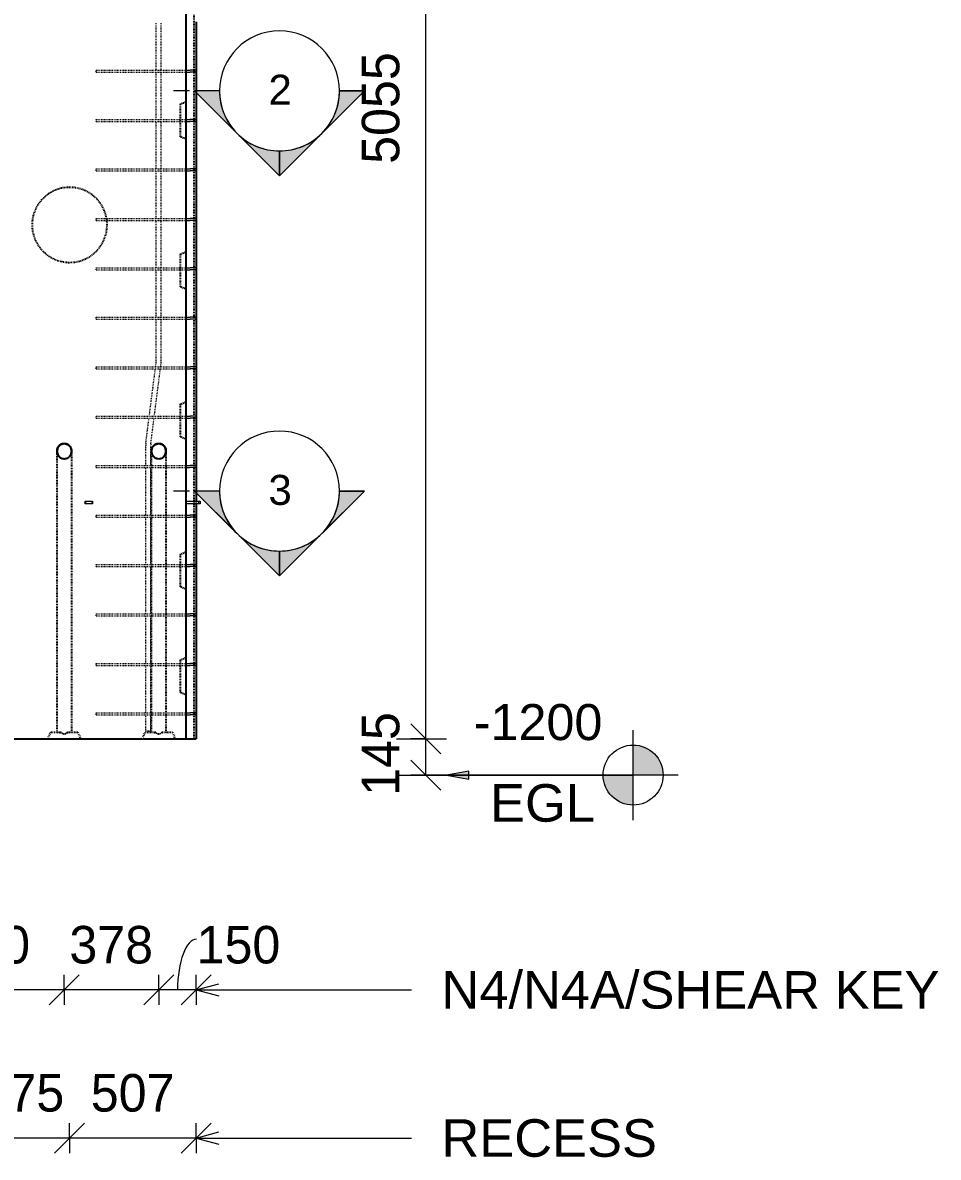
# Model space of a CAD drawing. Header units: millimetres. Extents: x 3013 to 24293, y -3068 to 13086.
# Drawn here: x 11624 to 15285, y -3068 to 1468 of the extents above; entities that cross this region are included whole.
import ezdxf

# ---------------------------------------------------------------- set-up
doc = ezdxf.new("R2010")
doc.units = ezdxf.units.MM
doc.linetypes.add('Dash', pattern=[6.36, 3.18, -3.18])
for name, color, linetype, lineweight in [('A-ANNO-DIMS', 211, 'Continuous', 9), ('A-ANNO-DIMS-60', 211, 'Continuous', 9), ('A-DETL-MBND', 5, 'Continuous', 18), ('A-GENM', 13, 'Continuous', 18), ('A-WALL', 113, 'Continuous', 25), ('A-WALL-HDLN', 110, 'Dash', 25), ('G-ANNO-DIMS', 111, 'Continuous', 9), ('G-ANNO-SYMB', 111, 'Continuous', 9), ('G-ANNO-TEXT', 231, 'Continuous', 9), ('S-RBAR', 171, 'Continuous', 18)]:
    doc.layers.add(name, color=color, linetype=linetype, lineweight=lineweight)
doc.styles.add('Arial', font='arial.ttf', dxfattribs={"height": 120})
doc.styles.add('Arial_1', font='arial.ttf', dxfattribs={"height": 150})
doc.styles.add('Arial_2', font='arial.ttf', dxfattribs={"height": 144})
doc.styles.add('Nirmala UI Semilight', font='NirmalaS.ttf', dxfattribs={"height": 150})
doc.dimstyles.new('Arrow_Filled_-_2_5_NI_UI', dxfattribs={"dimscale": 304.8, "dimtxt": 157.104592, "dimasz": 0.393701, "dimexe": 0.19685, "dimexo": 0.0625, "dimgap": 0.19685, "dimtad": 1, "dimdec": 4, "dimzin": 0, "dimdsep": 46, "dimtxsty": 'Nirmala UI Semilight', "dimblk1": 'OBLIQUE', "dimblk2": 'OBLIQUE', "dimsah": 1, "dimcen": 0.09, "dimazin": 0, "dimtfac": 1, "dimtdec": 4, "dimtix": 1, "dimtmove": 0, "dimatfit": 3, "dimfxl": 0.19685, "dimfxlon": 1, "dimtvp": 1, "dimtolj": 1, "dimtzin": 0, "dimarcsym": 2})
doc.dimstyles.new('Arrow_Filled_-_2_5_NI_UI_1', dxfattribs={"dimscale": 304.8, "dimtxt": 157.104592, "dimasz": 0.393701, "dimexe": 0.19685, "dimexo": 0.0625, "dimgap": 0.19685, "dimtad": 1, "dimdec": 4, "dimzin": 0, "dimdsep": 46, "dimtxsty": 'Nirmala UI Semilight', "dimblk1": 'OBLIQUE', "dimblk2": 'OBLIQUE', "dimsah": 1, "dimcen": 0.09, "dimazin": 0, "dimtfac": 1, "dimtdec": 4, "dimtix": 1, "dimtmove": 1, "dimatfit": 3, "dimfxl": 0.19685, "dimfxlon": 1, "dimtvp": 1, "dimtolj": 1, "dimtzin": 0, "dimarcsym": 2})

# ---------------------------------------------------------------- blocks, each defined once
blk = doc.blocks.new('RR spread anchor face based - RR-SA-2_5-200-1726821-Elevation Front')
at = {"layer": 'A-GENM'}
for p, q in [((11873.6, 6760), (11876.1, 6760)), ((11873.6, 6750), (11873.6, 6760)), ((11876.1, 6760), (11901.1, 6760)), ((11876.1, 6760), (11876.1, 6750)), ((11901.1, 6760), (11903.6, 6760)), ((11901.1, 6760), (11901.1, 6750)), ((11903.6, 6760), (11903.6, 6750)), ((11876.1, 6750), (11873.6, 6750)), ((11901.1, 6750), (11876.1, 6750)), ((11903.6, 6750), (11901.1, 6750))]:
    blk.add_line(p, q, dxfattribs=at)
blk = doc.blocks.new('RR spread anchor face based - RR-SA-3_0-200-1726827-Elevation Front')
at = {"layer": 'A-GENM'}
for p, q in [((12278.6, 6760), (12328.6, 6760)), ((12328.6, 6760), (12333.6, 6760)), ((12328.6, 6750), (12328.6, 6760)), ((12333.6, 6760), (12333.6, 6750)), ((12328.6, 6750), (12278.6, 6750)), ((12333.6, 6750), (12328.6, 6750))]:
    blk.add_line(p, q, dxfattribs=at)
blk = doc.blocks.new('DIMBLOCK66-Elevation Front')
at = {"layer": 'A-ANNO-DIMS-60'}
for p, q in [((11811.9, -2991.4), (11871.9, -2931.4)), ((11811.9, -2991.4), (11811.9, -2931.4)), ((12318.6, -2991.4), (12378.6, -2931.4)), ((12318.6, -2991.4), (12318.6, -2931.4)), ((11811.9, -2991.4), (11751.9, -3051.4)), ((12318.6, -2991.4), (11811.9, -2991.4)), ((11811.9, -2991.4), (11811.9, -3051.4)), ((12318.6, -2991.4), (12258.6, -3051.4)), ((12318.6, -2991.4), (12318.6, -3051.4))]:
    blk.add_line(p, q, dxfattribs=at)
at = {"layer": 'A-ANNO-DIMS-60', "color": 0, "insert": (11896.7, -2735.6), "char_height": 150, "width": 404.473, "attachment_point": 1, "line_spacing_factor": 1.142579, "style": 'Nirmala UI Semilight'}
blk.add_mtext('507', dxfattribs=at)
blk = doc.blocks.new('_Oblique')
at = {"color": 0, "linetype": 'ByBlock', "lineweight": -2}
blk.add_line((-0.5, -0.5), (0.5, 0.5), dxfattribs=at)
blk = doc.blocks.new('DIMBLOCK67-Elevation Front')
at = {"layer": 'A-ANNO-DIMS-60'}
for p, q in [((11436.9, -2991.4), (11496.9, -2931.4)), ((11436.9, -2991.4), (11436.9, -2931.4)), ((11811.9, -2991.4), (11871.9, -2931.4)), ((11811.9, -2991.4), (11811.9, -2931.4)), ((11436.9, -2991.4), (11376.9, -3051.4)), ((11811.9, -2991.4), (11436.9, -2991.4)), ((11436.9, -2991.4), (11436.9, -3051.4)), ((11811.9, -2991.4), (11751.9, -3051.4)), ((11811.9, -2991.4), (11811.9, -3051.4))]:
    blk.add_line(p, q, dxfattribs=at)
at = {"layer": 'A-ANNO-DIMS-60', "color": 0, "insert": (11455.9, -2735.6), "char_height": 150, "width": 404.473, "attachment_point": 1, "line_spacing_factor": 1.142579, "style": 'Nirmala UI Semilight'}
blk.add_mtext('375', dxfattribs=at)
blk = doc.blocks.new('DIMBLOCK70-Elevation Front')
at = {"layer": 'A-ANNO-DIMS-60'}
for p, q in [((12168.6, -2399), (12228.6, -2339)), ((12168.6, -2399), (12168.6, -2339)), ((12318.6, -2399), (12378.6, -2339)), ((12318.6, -2399), (12318.6, -2339)), ((12168.6, -2399), (12108.6, -2459)), ((12318.6, -2399), (12168.6, -2399)), ((12168.6, -2399), (12168.6, -2459)), ((12318.6, -2399), (12258.6, -2459)), ((12318.6, -2399), (12318.6, -2459))]:
    blk.add_line(p, q, dxfattribs=at)
blk.add_ellipse((12319.8, -2399), major_axis=(0, 202.8), ratio=0.375653, start_param=0, end_param=1.570796, dxfattribs=at)
at = {"layer": 'A-ANNO-DIMS-60', "color": 0, "insert": (12319.8, -2143.3), "char_height": 150, "width": 370.196, "attachment_point": 1, "line_spacing_factor": 1.142579, "style": 'Nirmala UI Semilight'}
blk.add_mtext('150', dxfattribs=at)
blk = doc.blocks.new('DIMBLOCK71-Elevation Front')
at = {"layer": 'A-ANNO-DIMS-60'}
for p, q in [((11790.6, -2399), (11850.6, -2339)), ((11790.6, -2399), (11790.6, -2339)), ((12168.6, -2399), (12228.6, -2339)), ((12168.6, -2399), (12168.6, -2339)), ((11790.6, -2399), (11730.6, -2459)), ((12168.6, -2399), (11790.6, -2399)), ((11790.6, -2399), (11790.6, -2459)), ((12168.6, -2399), (12108.6, -2459)), ((12168.6, -2399), (12168.6, -2459))]:
    blk.add_line(p, q, dxfattribs=at)
at = {"layer": 'A-ANNO-DIMS-60', "color": 0, "insert": (11811, -2143.3), "char_height": 150, "width": 404.473, "attachment_point": 1, "line_spacing_factor": 1.142579, "style": 'Nirmala UI Semilight'}
blk.add_mtext('378', dxfattribs=at)
blk = doc.blocks.new('DIMBLOCK72-Elevation Front')
at = {"layer": 'A-ANNO-DIMS-60'}
for p, q in [((11190.6, -2399), (11250.6, -2339)), ((11190.6, -2399), (11190.6, -2339)), ((11790.6, -2399), (11850.6, -2339)), ((11790.6, -2399), (11790.6, -2339)), ((11190.6, -2399), (11130.6, -2459)), ((11790.6, -2399), (11190.6, -2399)), ((11190.6, -2399), (11190.6, -2459)), ((11790.6, -2399), (11730.6, -2459)), ((11790.6, -2399), (11790.6, -2459))]:
    blk.add_line(p, q, dxfattribs=at)
at = {"layer": 'A-ANNO-DIMS-60', "color": 0, "insert": (11319.2, -2143.3), "char_height": 150, "width": 411.328, "attachment_point": 1, "line_spacing_factor": 1.142579, "style": 'Nirmala UI Semilight'}
blk.add_mtext('600', dxfattribs=at)
blk = doc.blocks.new('DIMBLOCK99-Elevation Front')
at = {"layer": 'A-ANNO-DIMS-60'}
for p, q in [((13236.1, -1395), (13176.1, -1335)), ((13236.1, -1395), (13176.1, -1395)), ((13236.1, -1540), (13236.1, -1395)), ((13236.1, -1395), (13296.1, -1455)), ((13236.1, -1395), (13296.1, -1395)), ((13236.1, -1540), (13176.1, -1480)), ((13236.1, -1540), (13176.1, -1540)), ((13236.1, -1540), (13296.1, -1600)), ((13236.1, -1540), (13296.1, -1540))]:
    blk.add_line(p, q, dxfattribs=at)
at = {"layer": 'A-ANNO-DIMS-60', "color": 0, "insert": (12980.4, -1623.2), "char_height": 150, "width": 373.623, "attachment_point": 1, "rotation": 90, "line_spacing_factor": 1.142579, "style": 'Nirmala UI Semilight'}
blk.add_mtext('145', dxfattribs=at)
blk = doc.blocks.new('DIMBLOCK100-Elevation Front')
at = {"layer": 'A-ANNO-DIMS-60'}
for p, q in [((13236.1, 3660), (13176.1, 3720)), ((13236.1, 3660), (13176.1, 3660)), ((13236.1, -1395), (13236.1, 3660)), ((13236.1, 3660), (13296.1, 3600)), ((13236.1, 3660), (13296.1, 3660)), ((13236.1, -1395), (13176.1, -1335)), ((13236.1, -1395), (13176.1, -1395)), ((13236.1, -1395), (13296.1, -1455)), ((13236.1, -1395), (13296.1, -1395))]:
    blk.add_line(p, q, dxfattribs=at)
at = {"layer": 'A-ANNO-DIMS-60', "color": 0, "insert": (12980.4, 904), "char_height": 150, "width": 548.438, "attachment_point": 1, "rotation": 90, "line_spacing_factor": 1.142579, "style": 'Nirmala UI Semilight'}
blk.add_mtext('5055', dxfattribs=at)
blk = doc.blocks.new('Spot Elevations - M_Spot Elevation - Target Filled-10609-Elevation Front')
at = {"layer": 'G-ANNO-DIMS'}
h = blk.add_hatch(color=256, dxfattribs=at)
edge = h.paths.add_edge_path()
edge.add_line((14045.3, 7660), (14165.3, 7660))
edge.add_arc((14045.3, 7660), 120, 0, 90)
edge.add_line((14045.3, 7780), (14045.3, 7660))
h = blk.add_hatch(color=256, dxfattribs=at)
edge = h.paths.add_edge_path()
edge.add_line((14045.3, 7660), (13925.3, 7660))
edge.add_arc((14045.3, 7660), 120, 180, 270)
edge.add_line((14045.3, 7540), (14045.3, 7660))
for p, q in [((14045.3, 7480), (14045.3, 7840)), ((14225.3, 7660), (13205.3, 7660))]:
    blk.add_line(p, q, dxfattribs=at)
blk.add_circle((14045.3, 7660), 120, dxfattribs=at)
blk = doc.blocks.new('Detail View - M_Section Head - Filled SHOP DWG-1002450-Elevation Front')
at = {"layer": 'G-ANNO-SYMB'}
h = blk.add_hatch(color=256, dxfattribs=at)
edge = h.paths.add_edge_path()
edge.add_line((12311.8, 7915.6), (12411.2, 7915.6))
edge.add_arc((12651.2, 7915.6), 240, 180, 225)
edge.add_line((12481.5, 7745.9), (12311.8, 7915.6))
h = blk.add_hatch(color=256, dxfattribs=at)
edge = h.paths.add_edge_path()
edge.add_line((12990.6, 7915.6), (12820.9, 7745.9))
edge.add_arc((12651.2, 7915.6), 240, 315, 360)
edge.add_line((12891.2, 7915.6), (12990.6, 7915.6))
h = blk.add_hatch(color=256, dxfattribs=at)
edge = h.paths.add_edge_path()
edge.add_line((12651.2, 7576.2), (12481.5, 7745.9))
edge.add_arc((12651.2, 7915.6), 240, 225, 270)
edge.add_line((12651.2, 7675.6), (12651.2, 7576.2))
h = blk.add_hatch(color=256, dxfattribs=at)
edge = h.paths.add_edge_path()
edge.add_line((12651.2, 7576.2), (12651.2, 7675.6))
edge.add_arc((12651.2, 7915.6), 240, 270, 315)
edge.add_line((12820.9, 7745.9), (12651.2, 7576.2))
for p, q in [((12651.2, 7576.2), (12311.8, 7915.6)), ((12411.2, 7915.6), (12311.8, 7915.6)), ((12311.8, 7915.6), (12481.5, 7745.9)), ((12411.2, 7915.6), (12311.8, 7915.6)), ((12651.2, 7576.2), (12990.6, 7915.6)), ((12820.9, 7745.9), (12990.6, 7915.6)), ((12891.2, 7915.6), (12990.6, 7915.6)), ((12990.6, 7915.6), (12891.2, 7915.6)), ((12481.5, 7745.9), (12651.2, 7576.2)), ((12651.2, 7576.2), (12820.9, 7745.9)), ((12651.2, 7675.6), (12651.2, 7576.2)), ((12651.2, 7576.2), (12651.2, 7675.6))]:
    blk.add_line(p, q, dxfattribs=at)
for start, end in [(360, 180), (180, 360), (180, 225), (315, 0), (225, 270), (270, 315)]:
    blk.add_arc((12651.2, 7915.6), 240, start, end, dxfattribs=at)

msp = doc.modelspace()

# ---------------------------------------------------------------- hatches: boundary and pattern name
at = {"layer": 'G-ANNO-DIMS'}
msp.add_hatch(color=256, dxfattribs=at).paths.add_polyline_path([(13318.56745, -1540), (13408.56745, -1555.86943), (13408.56745, -1524.13057)])

# ---------------------------------------------------------------- linework, layer by layer
at = {"layer": 'A-DETL-MBND'}
for p, q in [((13118.56745, -1395), (13318.56745, -1395)), ((13118.56745, -1540), (13318.56745, -1540))]:
    msp.add_line(p, q, dxfattribs=at)
at = {"layer": 'A-WALL'}
for p, q in [((12278.56745, -1395), (12278.56745, 7060)), ((12318.56745, 1471.95326), (12318.56745, 1275.04674)), ((12318.56745, 1274.28659), (12318.56745, 1077.38007)), ((12318.56745, 1076.61993), (12318.56745, 879.71341)), ((12318.56745, 878.95326), (12318.56745, 682.04674)), ((12318.56745, 681.28659), (12318.56745, 484.38007)), ((12318.56745, 483.61993), (12318.56745, 286.71341)), ((12318.56745, 285.95326), (12318.56745, 89.04674)), ((12318.56745, 88.28659), (12318.56745, -108.61993)), ((12318.56745, -109.38007), (12318.56745, -306.28659)), ((12318.56745, -307.04674), (12318.56745, -445)), ((12318.56745, -455), (12318.56745, -503.95326)), ((12318.56745, -504.71341), (12318.56745, -701.61993)), ((12318.56745, -702.38007), (12318.56745, -899.28659)), ((12318.56745, -900.04674), (12318.56745, -1096.95326)), ((12318.56745, -1097.71341), (12318.56745, -1294.61993)), ((12318.56745, -1295.38007), (12318.56745, -1395)), ((10062.56745, -1395), (12318.56745, -1395))]:
    msp.add_line(p, q, dxfattribs=at)
at = {"layer": 'A-WALL', "flags": 128}
for points in [[(11790.56745, -215), (11775.53295, -219.03919), (11764.54692, -230.06909), (11760.56745, -245)], [(11820.56745, -245), (11816.52826, -229.96549), (11805.49836, -218.97947), (11790.56745, -215)], [(12168.56745, -215), (12153.53295, -219.03919), (12142.54692, -230.06909), (12138.56745, -245)], [(12198.56745, -245), (12194.52826, -229.96549), (12183.49836, -218.97947), (12168.56745, -215)], [(11760.56745, -245), (11764.60665, -260.03451), (11775.63655, -271.02053), (11790.56745, -275)], [(11790.56745, -275), (11805.60196, -270.96081), (11816.58799, -259.93091), (11820.56745, -245)], [(11820.56745, -250.72272), (11820.56745, -245.13838), (11820.56745, -245)], [(12138.56745, -245), (12142.60665, -260.03451), (12153.63655, -271.02053), (12168.56745, -275)], [(12168.56745, -275), (12183.60196, -270.96081), (12194.58799, -259.93091), (12198.56745, -245)], [(12198.56745, -250.72272), (12198.56745, -245.13838), (12198.56745, -245)]]:
    msp.add_lwpolyline(points, dxfattribs=at)
at = {"layer": 'A-WALL'}
for centre, start, end in [((11790.56745, -245), 120.83030229, 149.6053058), ((11790.56745, -245), 90.72252687, 119.42229601), ((11790.56745, -245), 61.01869337, 89.26639009), ((11790.56745, -245), 30.83105155, 59.6045335), ((12168.56745, -245), 120.83030229, 149.6053058), ((12168.56745, -245), 90.72252687, 119.42229601), ((12168.56745, -245), 61.01869337, 89.26639009), ((12168.56745, -245), 30.83105155, 59.6045335), ((11790.56745, -245), 150.6727618, 179.61937532), ((11790.56745, -245), 180.42457697, 209.72326815), ((11790.56745, -245), 210.81300667, 239.62313313), ((11790.56745, -245), 241.01713814, 269.26797703), ((11790.56745, -245), 270.72093746, 299.42390155), ((11790.56745, -245), 300.81202935, 329.6241405), ((11790.56745, -245), 0.3777518, 29.77056829), ((11790.56745, -245), 330.71898335, 359.57221129), ((12168.56745, -245), 150.6727618, 179.61937532), ((12168.56745, -245), 180.42457697, 209.72326815), ((12168.56745, -245), 210.81300667, 239.62313313), ((12168.56745, -245), 241.01713814, 269.26797703), ((12168.56745, -245), 270.72093746, 299.42390155), ((12168.56745, -245), 300.81202935, 329.6241405), ((12168.56745, -245), 0.3777518, 29.77056829), ((12168.56745, -245), 330.71898335, 359.57221129)]:
    msp.add_arc(centre, 30, start, end, dxfattribs=at)
at = {"layer": 'A-WALL-HDLN'}
for p, q in [((12308.56487, 3650.05927), (12308.56487, -1395)), ((12253.56541, 1142.50781), (12278.56541, 1152.50781)), ((12253.56541, 1142.50781), (12253.56541, 1012.50781)), ((12278.56541, 1002.50781), (12253.56541, 1012.50781)), ((12253.56541, 542.50781), (12278.56541, 552.50781)), ((12253.56541, 542.50781), (12253.56541, 412.50781)), ((12278.56541, 402.50781), (12253.56541, 412.50781)), ((12253.56541, -57.49219), (12278.56541, -47.49219)), ((12253.56541, -57.49219), (12253.56541, -187.49219)), ((12278.56541, -197.49219), (12253.56541, -187.49219)), ((11760.56745, -335), (11760.56745, -1370)), ((11820.56745, -1370), (11820.56745, -335)), ((12138.56745, -335), (12138.56745, -1370)), ((12198.56745, -1370), (12198.56745, -335)), ((12318.56745, -445.04961), (12318.56745, -454.95039)), ((12253.56541, -657.49219), (12278.56541, -647.49219)), ((12253.56541, -657.49219), (12253.56541, -787.49219)), ((12278.56541, -797.49219), (12253.56541, -787.49219)), ((12253.56541, -1080), (12278.56541, -1070)), ((12253.56541, -1080), (12253.56541, -1210)), ((12278.56541, -1220), (12253.56541, -1210)), ((11725.56745, -1395), (11735.56745, -1370)), ((11778.57788, -1370), (11735.56745, -1370)), ((11771.96517, -1370), (11778.57788, -1370)), ((11802.55703, -1370), (11809.16974, -1370)), ((11845.56745, -1370), (11802.55703, -1370)), ((11845.56745, -1370), (11855.56745, -1395)), ((12103.56745, -1395), (12113.56745, -1370)), ((12156.57788, -1370), (12113.56745, -1370)), ((12149.96517, -1370), (12156.57788, -1370)), ((12180.55703, -1370), (12187.16974, -1370)), ((12223.56745, -1370), (12180.55703, -1370)), ((12223.56745, -1370), (12233.56745, -1395))]:
    msp.add_line(p, q, dxfattribs=at)
at = {"layer": 'A-WALL-HDLN', "flags": 128}
for points in [[(11760.56745, -245.38007), (11760.56745, -249.10169), (11760.56745, -261.03291), (11760.56745, -279.70613), (11760.56745, -303.41931), (11760.56745, -330.01104), (11760.56745, -335)], [(11820.56745, -335), (11820.56745, -308.13961), (11820.56745, -283.7275), (11820.56745, -263.98882), (11820.56745, -250.72272)], [(12138.56745, -245.38007), (12138.56745, -249.10169), (12138.56745, -261.03291), (12138.56745, -279.70613), (12138.56745, -303.41931), (12138.56745, -330.01104), (12138.56745, -335)], [(12198.56745, -335), (12198.56745, -308.13961), (12198.56745, -283.7275), (12198.56745, -263.98882), (12198.56745, -250.72272)], [(11790.56745, -1376.25), (11787.48935, -1375.85417), (11784.44373, -1374.67088), (11781.46275, -1372.71259), (11778.57788, -1370)], [(11802.55703, -1370), (11799.67216, -1372.71259), (11796.69118, -1374.67088), (11793.64556, -1375.85417), (11790.56745, -1376.25)], [(12168.56745, -1376.25), (12165.48935, -1375.85417), (12162.44373, -1374.67088), (12159.46275, -1372.71259), (12156.57788, -1370)], [(12180.55703, -1370), (12177.67216, -1372.71259), (12174.69118, -1374.67088), (12171.64556, -1375.85417), (12168.56745, -1376.25)]]:
    msp.add_lwpolyline(points, dxfattribs=at)
at = {"layer": 'A-WALL-HDLN'}
for start, end in [(0, 180), (180, 0)]:
    msp.add_arc((11811.93037, 660), 150, start, end, dxfattribs=at)
at = {"layer": 'G-ANNO-DIMS'}
for p, q in [((13408.56745, -1524.13057), (13318.56745, -1540)), ((13318.56745, -1540), (13408.56745, -1555.86943)), ((13318.56745, -1540), (13645.55784, -1540)), ((13408.56745, -1555.86943), (13408.56745, -1524.13057)), ((13645.55784, -1540), (14065.30122, -1540))]:
    msp.add_line(p, q, dxfattribs=at)
at = {"layer": 'G-ANNO-SYMB'}
for p, q in [((12291.17079, 1195.596), (12226.84669, 1195.596)), ((12291.17079, -404.404), (12226.84669, -404.404))]:
    msp.add_line(p, q, dxfattribs=at)
at = {"layer": 'G-ANNO-TEXT', "color": 7}
for p, q in [((12318.4736, -2398.94228), (12408.4736, -2374.82685)), ((12318.4736, -2398.94228), (12408.4736, -2423.0577)), ((12318.4736, -2398.94228), (13178.89505, -2398.94228)), ((12318.4736, -2991.30665), (12408.4736, -2967.19123)), ((12318.4736, -2991.30665), (12408.4736, -3015.42208)), ((12318.4736, -2991.30665), (13178.89505, -2991.30665))]:
    msp.add_line(p, q, dxfattribs=at)
at = {"layer": 'S-RBAR', "linetype": 'Dash'}
for p, q in [((12158.56541, 1278.66667), (12158.56541, 1468.33333)), ((12178.56541, 1278.66667), (12178.56541, 1468.33333)), ((11918.56745, 1278.66667), (12278.51785, 1278.66667)), ((11918.56745, 1270.66667), (11918.56745, 1278.66667)), ((11918.56745, 1270.66667), (12278.51785, 1270.66667)), ((12158.56541, 1081), (12158.56541, 1270.66667)), ((12178.56541, 1081), (12178.56541, 1270.66667)), ((11918.56745, 1081), (12278.51785, 1081)), ((11918.56745, 1073), (11918.56745, 1081)), ((11918.56745, 1073), (12278.51785, 1073)), ((12158.56541, 883.33333), (12158.56541, 1073)), ((12178.56541, 883.33333), (12178.56541, 1073)), ((11918.56745, 883.33333), (12278.51785, 883.33333)), ((11918.56745, 875.33333), (11918.56745, 883.33333)), ((11918.56745, 875.33333), (12278.51785, 875.33333)), ((12158.56541, 685.66667), (12158.56541, 875.33333)), ((12178.56541, 685.66667), (12178.56541, 875.33333)), ((11918.56745, 685.66667), (12278.51785, 685.66667)), ((11918.56745, 677.66667), (11918.56745, 685.66667)), ((11918.56745, 677.66667), (12278.51785, 677.66667)), ((12158.56541, 488), (12158.56541, 677.66667)), ((12178.56541, 488), (12178.56541, 677.66667)), ((11918.56745, 488), (12278.51785, 488)), ((11918.56745, 480), (11918.56745, 488)), ((11918.56745, 480), (12278.51785, 480)), ((12158.56541, 290.33333), (12158.56541, 480)), ((12178.56541, 290.33333), (12178.56541, 480)), ((11918.56745, 290.33333), (12278.51785, 290.33333)), ((11918.56745, 282.33333), (11918.56745, 290.33333)), ((11918.56745, 282.33333), (12278.51785, 282.33333)), ((12158.56541, 115.82215), (12158.56541, 282.33333)), ((12178.56541, 115.82215), (12178.56541, 282.33333)), ((11918.56745, 92.66667), (12278.51785, 92.66667)), ((11918.56745, 84.66667), (11918.56745, 92.66667)), ((12155.96307, 92.66667), (12158.19944, 110.09471)), ((12176.12706, 92.66667), (12178.03679, 107.54919)), ((11918.56745, 84.66667), (12278.51785, 84.66667)), ((12130.5985, -105), (12154.93651, 84.66667)), ((12150.76248, -105), (12175.1005, 84.66667)), ((11918.56745, -105), (12278.51785, -105)), ((11918.56745, -113), (11918.56745, -105)), ((11918.56745, -113), (12278.51785, -113)), ((12116.67259, -213.52487), (12129.57194, -113)), ((12136.50993, -216.0704), (12149.73592, -113)), ((12116.14396, -302.66667), (12116.14396, -221.79783)), ((12136.14396, -302.66667), (12136.14396, -221.79783)), ((11918.56745, -302.66667), (12278.51785, -302.66667)), ((11918.56745, -310.66667), (11918.56745, -302.66667)), ((11918.56745, -310.66667), (12278.51785, -310.66667)), ((12116.14396, -500.33333), (12116.14396, -310.66667)), ((12136.14396, -422.57651), (12136.14396, -310.66667)), ((12136.14396, -500.33333), (12136.14396, -432.57651)), ((11918.56745, -500.33333), (12278.51785, -500.33333)), ((11918.56745, -508.33333), (11918.56745, -500.33333)), ((11918.56745, -508.33333), (12278.51785, -508.33333)), ((12116.14396, -698), (12116.14396, -508.33333)), ((12136.14396, -698), (12136.14396, -508.33333)), ((11918.56745, -698), (12278.51785, -698)), ((11918.56745, -706), (11918.56745, -698)), ((11918.56745, -706), (12278.51785, -706)), ((12116.14396, -895.66667), (12116.14396, -706)), ((12136.14396, -895.66667), (12136.14396, -706)), ((11918.56745, -895.66667), (12278.51785, -895.66667)), ((11918.56745, -903.66667), (11918.56745, -895.66667)), ((11918.56745, -903.66667), (12278.51785, -903.66667)), ((12116.14396, -1093.33333), (12116.14396, -903.66667)), ((12136.14396, -1093.33333), (12136.14396, -903.66667)), ((11918.56745, -1093.33333), (12278.51785, -1093.33333)), ((11918.56745, -1101.33333), (11918.56745, -1093.33333)), ((11918.56745, -1101.33333), (12278.51785, -1101.33333)), ((12116.14396, -1291), (12116.14396, -1101.33333)), ((12136.14396, -1291), (12136.14396, -1101.33333)), ((11918.56745, -1291), (12278.51785, -1291)), ((11918.56745, -1299), (11918.56745, -1291)), ((11918.56745, -1299), (12278.51785, -1299)), ((12116.14396, -1365), (12116.14396, -1299)), ((12136.14396, -1365), (12136.14396, -1299)), ((12136.14396, -1365), (12116.14396, -1365))]:
    msp.add_line(p, q, dxfattribs=at)
at = {"layer": 'S-RBAR'}
for p, q in [((12278.56745, 1278.66667), (12294.56745, 1278.66667)), ((12278.56745, 1270.66667), (12294.56745, 1270.66667)), ((12314.56745, 1278.66667), (12294.56745, 1278.66667)), ((12314.56745, 1270.66667), (12294.56745, 1270.66667)), ((12278.56745, 1081), (12294.56745, 1081)), ((12278.56745, 1073), (12294.56745, 1073)), ((12314.56745, 1081), (12294.56745, 1081)), ((12314.56745, 1073), (12294.56745, 1073)), ((12278.56745, 883.33333), (12294.56745, 883.33333)), ((12278.56745, 875.33333), (12294.56745, 875.33333)), ((12314.56745, 883.33333), (12294.56745, 883.33333)), ((12314.56745, 875.33333), (12294.56745, 875.33333)), ((12278.56745, 685.66667), (12294.56745, 685.66667)), ((12314.56745, 685.66667), (12294.56745, 685.66667)), ((12278.56745, 677.66667), (12294.56745, 677.66667)), ((12314.56745, 677.66667), (12294.56745, 677.66667)), ((12278.56745, 488), (12294.56745, 488)), ((12278.56745, 480), (12294.56745, 480)), ((12314.56745, 488), (12294.56745, 488)), ((12314.56745, 480), (12294.56745, 480)), ((12278.56745, 290.33333), (12294.56745, 290.33333)), ((12278.56745, 282.33333), (12294.56745, 282.33333)), ((12314.56745, 290.33333), (12294.56745, 290.33333)), ((12314.56745, 282.33333), (12294.56745, 282.33333)), ((12278.56745, 92.66667), (12294.56745, 92.66667)), ((12314.56745, 92.66667), (12294.56745, 92.66667)), ((12278.56745, 84.66667), (12294.56745, 84.66667)), ((12314.56745, 84.66667), (12294.56745, 84.66667)), ((12278.56745, -105), (12294.56745, -105)), ((12278.56745, -113), (12294.56745, -113)), ((12314.56745, -105), (12294.56745, -105)), ((12314.56745, -113), (12294.56745, -113)), ((12278.56745, -302.66667), (12294.56745, -302.66667)), ((12278.56745, -310.66667), (12294.56745, -310.66667)), ((12314.56745, -302.66667), (12294.56745, -302.66667)), ((12314.56745, -310.66667), (12294.56745, -310.66667)), ((12278.56745, -500.33333), (12294.56745, -500.33333)), ((12278.56745, -508.33333), (12294.56745, -508.33333)), ((12314.56745, -500.33333), (12294.56745, -500.33333)), ((12314.56745, -508.33333), (12294.56745, -508.33333)), ((12278.56745, -698), (12294.56745, -698)), ((12278.56745, -706), (12294.56745, -706)), ((12314.56745, -698), (12294.56745, -698)), ((12314.56745, -706), (12294.56745, -706)), ((12278.56745, -895.66667), (12294.56745, -895.66667)), ((12278.56745, -903.66667), (12294.56745, -903.66667)), ((12314.56745, -895.66667), (12294.56745, -895.66667)), ((12314.56745, -903.66667), (12294.56745, -903.66667)), ((12278.56745, -1093.33333), (12294.56745, -1093.33333)), ((12278.56745, -1101.33333), (12294.56745, -1101.33333)), ((12314.56745, -1093.33333), (12294.56745, -1093.33333)), ((12314.56745, -1101.33333), (12294.56745, -1101.33333)), ((12278.56745, -1291), (12294.56745, -1291)), ((12278.56745, -1299), (12294.56745, -1299)), ((12314.56745, -1291), (12294.56745, -1291)), ((12314.56745, -1299), (12294.56745, -1299))]:
    msp.add_line(p, q, dxfattribs=at)
for centre in [(12314.56745, 1274.66667), (12314.56745, 1077), (12314.56745, 879.33333), (12314.56745, 681.66667), (12314.56745, 484), (12314.56745, 286.33333), (12314.56745, 88.66667), (12314.56745, -109), (12314.56745, -306.66667), (12314.56745, -504.33333), (12314.56745, -702), (12314.56745, -899.66667), (12314.56745, -1097.33333), (12314.56745, -1295)]:
    msp.add_arc(centre, 4, 270, 90, dxfattribs=at)
at = {"layer": 'S-RBAR', "linetype": 'Dash'}
for centre, radius, start, end in [((12113.56541, 115.82215), 45, 352.68776766, 360), ((12113.56541, 115.82215), 65, 352.68776766, 360), ((12181.14396, -221.79783), 65, 172.68776766, 180), ((12181.14396, -221.79783), 45, 172.68776766, 180)]:
    msp.add_arc(centre, radius, start, end, dxfattribs=at)

# ---------------------------------------------------------------- block references
at = {"layer": 'A-GENM'}
for name in ['RR spread anchor face based - RR-SA-2_5-200-1726821-Elevation Front', 'RR spread anchor face based - RR-SA-3_0-200-1726827-Elevation Front']:
    msp.add_blockref(name, (0, -7205), dxfattribs=at)
at = {"layer": 'G-ANNO-DIMS'}
msp.add_blockref('Spot Elevations - M_Spot Elevation - Target Filled-10609-Elevation Front', (19.97471, -9200), dxfattribs=at)
at = {"layer": 'G-ANNO-SYMB'}
for p in [(0, -6720), (0, -8320)]:
    msp.add_blockref('Detail View - M_Section Head - Filled SHOP DWG-1002450-Elevation Front', p, dxfattribs=at)

# ---------------------------------------------------------------- texts
at = {"layer": 'G-ANNO-SYMB', "char_height": 120, "width": 115.443, "attachment_point": 1, "style": 'Arial'}
for s, insert in [('2', (12607.14103, 1260.19662)), ('3', (12607.14103, -339.80338))]:
    msp.add_mtext(s, dxfattribs=dict(at, insert=insert))
at = {"layer": 'G-ANNO-TEXT', "color": 7, "char_height": 150, "attachment_point": 1, "style": 'Arial_1'}
for s, insert, width in [('EGL', (13493.35535, -1576.4105), 505.063125), ('N4/N4A/SHEAR KEY', (13298.89505, -2323.94228), 2405.0625), ('RECESS', (13298.89505, -2916.30665), 1038.987)]:
    msp.add_mtext(s, dxfattribs=dict(at, insert=insert, width=width))

# ---------------------------------------------------------------- dimensions: what is measured, and where the dimension line sits
at = {"layer": 'A-ANNO-DIMS'}
for base, p1, p2, override, picture, middle in [((13236.0689, 3660), (13176.0689, -1395), (13176.0689, 3660), {"dimpost": '<>', "dimfxl": 5055}, 'DIMBLOCK100-Elevation Front', (13098.55844, 1132.5)), ((13236.0689, -1395), (13176.0689, -1540), (13176.0689, -1395), {"dimpost": '<>', "dimfxl": 145}, 'DIMBLOCK99-Elevation Front', (13098.14003, -1467.5))]:
    dim = msp.add_linear_dim(base=base, p1=p1, p2=p2, angle=90, dimstyle='Arrow_Filled_-_2_5_NI_UI', override=override, dxfattribs=at)
    dim.commit()
    dim.dimension.update_dxf_attribs({"geometry": picture, "text_midpoint": middle})
for base, p1, p2, override, picture, middle in [((11190.56745, -2398.98855), (11790.56745, -2338.98855), (11190.56745, -2338.98855), {"dimpost": '<>', "dimfxl": 600}, 'DIMBLOCK72-Elevation Front', (11490.56745, -2261.42579)), ((11790.56745, -2398.98855), (12168.56745, -2338.98855), (11790.56745, -2338.98855), {"dimpost": '<>', "dimfxl": 378}, 'DIMBLOCK71-Elevation Front', (11979.56745, -2261.42579)), ((11436.93037, -2991.35293), (11811.93037, -2931.35293), (11436.93037, -2931.35293), {"dimpost": '<>', "dimfxl": 375}, 'DIMBLOCK67-Elevation Front', (11624.43037, -2853.79017)), ((11811.93037, -2991.35293), (12318.56745, -2931.35293), (11811.93037, -2931.35293), {"dimpost": '<>', "dimfxl": 506.637086}, 'DIMBLOCK66-Elevation Front', (12065.24891, -2853.84247))]:
    dim = msp.add_linear_dim(base=base, p1=p1, p2=p2, dimstyle='Arrow_Filled_-_2_5_NI_UI', override=override, dxfattribs=at)
    dim.commit()
    dim.dimension.update_dxf_attribs({"geometry": picture, "text_midpoint": middle})
dim = msp.add_linear_dim(base=(12168.56745, -2398.98855), p1=(12318.56745, -2338.98855), p2=(12168.56745, -2338.98855), dimstyle='Arrow_Filled_-_2_5_NI_UI_1', override={"dimpost": '<>', "dimfxl": 150}, dxfattribs=at)
dim.commit()
dim.dimension.update_dxf_attribs({"geometry": 'DIMBLOCK70-Elevation Front', "text_midpoint": (12504.85598, -2243.28539), "dimtype": 160})

# ---------------------------------------------------------------- next in the draw order: texts
at = {"layer": 'G-ANNO-DIMS', "insert": (13427.93425, -1256.27413), "char_height": 144, "width": 615.2807198, "attachment_point": 1, "line_spacing_factor": 0.941778, "style": 'Arial_2', "bg_fill": 3, "box_fill_scale": 0, "bg_fill_color": 256, "bg_fill_true_color": 3254780160, "bg_fill_transparency": 256}
msp.add_mtext('-1200', dxfattribs=at)

doc.saveas('drawing.dxf')
